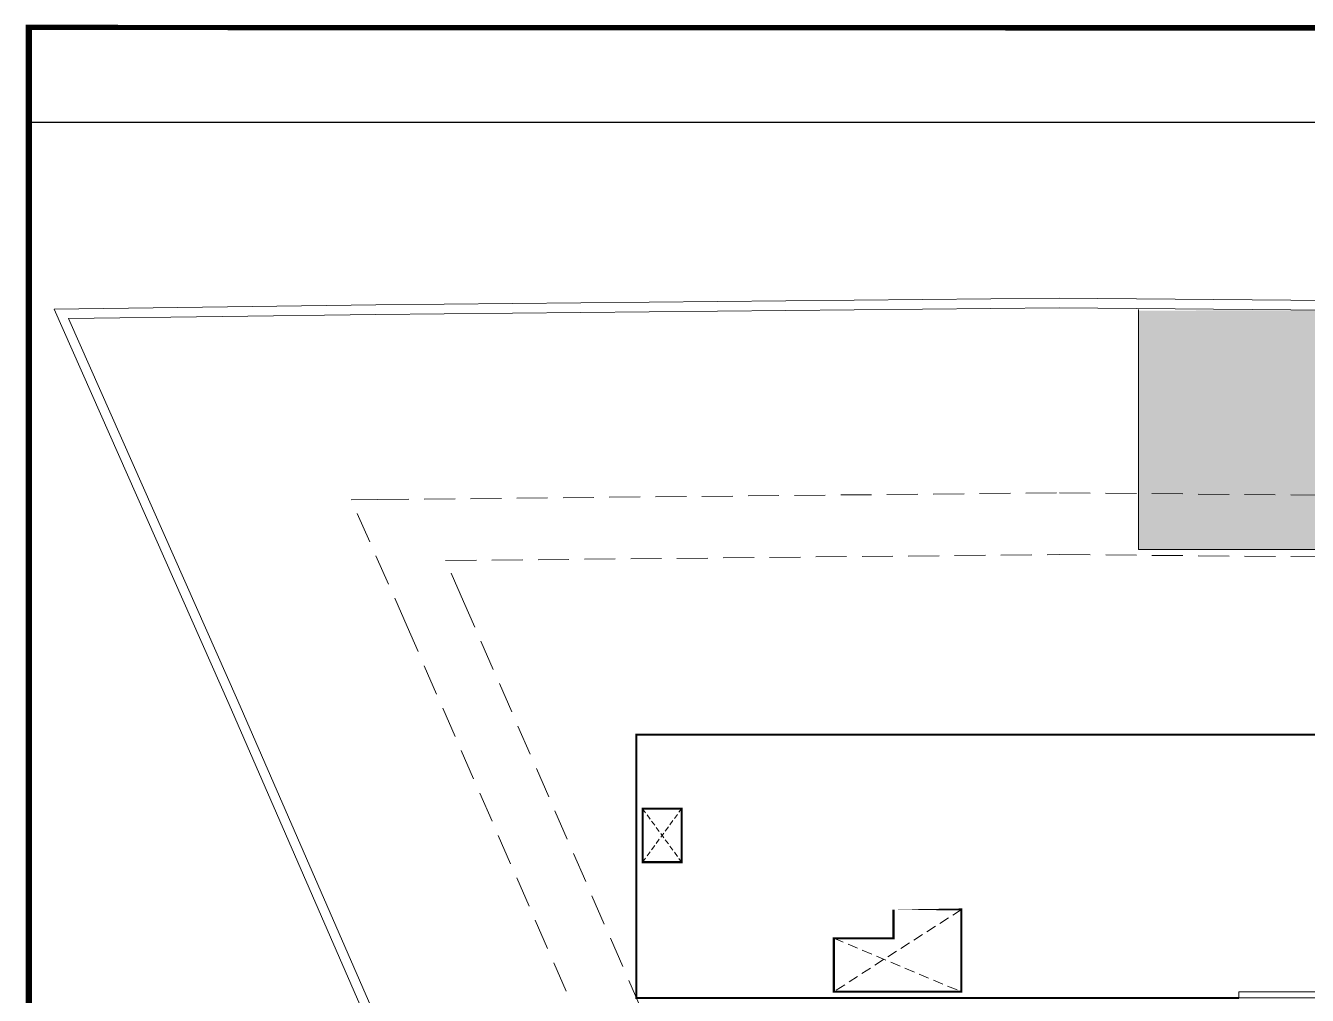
# Model space of a CAD drawing. Header units: inches. Extents: x 27644242 to 29005101, y -955243 to 216979.
# Drawn here: x 28689497 to 28720656, y -824741 to -801172 of the extents above; entities that cross this region are included whole.
import ezdxf

# ---------------------------------------------------------------- set-up
doc = ezdxf.new("R2010")
doc.units = ezdxf.units.IN
doc.header["$MEASUREMENT"] = 0
for name, pattern in [('01-Xref Col Podium Lvl-1$0$HIDDEN', [0.375, 0.25, -0.125]), ('DASHED2', [0.375, 0.25, -0.125]), ('HIDDEN', [0.375, 0.25, -0.125])]:
    doc.linetypes.add(name, pattern=pattern)
doc.layers.get('Defpoints').update_dxf_attribs({"color": 8})
for name, color, linetype, lineweight in [('AHC-A-DUCT', 14, 'HIDDEN', 5), ('ELEVATION', 40, 'Continuous', 13), ('RVA Site Boundary', 17, 'Continuous', 15), ('WALL', 7, 'Continuous', 20)]:
    doc.layers.add(name, color=color, linetype=linetype, lineweight=lineweight)
doc.layers.add('HATCH', color=9, linetype='Continuous')

msp = doc.modelspace()

# ---------------------------------------------------------------- hatches: boundary and pattern name
at = {"layer": 'HATCH', "ltscale": 500, "true_color": 0x1f7f00, "transparency": 33554508}
h = msp.add_hatch(color=86, dxfattribs=at)
h.dxf.hatch_style = 1
h.paths.add_polyline_path([(28779889.84878924, -821147.8890416635), (28786372.80866555, -819430.0440009534), (28789422.17884777, -818681.4083542805), (28792994.83357248, -817944.8349494407), (28793157.15560145, -817911.3163121947), (28793126.05552679, -817778.8119487932), (28790698.81821782, -808186.0544083782), (28767243.48830008, -808088.0794136175), (28742984.13938398, -808069.1039027586), (28728662.28131609, -808063.8055530674), (28716553.18117888, -808099.5167123155), (28716553.18117888, -813902.1228946815), (28773507.89614654, -813902.1228946815), (28773507.89614654, -822987.3342835439)])

# ---------------------------------------------------------------- linework, layer by layer
at = {"layer": 'AHC-A-DUCT', "ltscale": 500}
for p, q in [((28704493.88540031, -820203.5344624612), (28705443.88476741, -821503.0745936322)), ((28704493.88540031, -821503.0745936322), (28705443.88476741, -820203.5344624612))]:
    msp.add_line(p, q, dxfattribs=at)
at = {"layer": 'AHC-A-DUCT', "linetype": 'DASHED2', "ltscale": 1000}
for p, q in [((28712243.8849379, -822653.0736755303), (28709143.88477945, -824653.1816666578)), ((28709143.88479158, -823353.0736953933), (28712243.8849379, -824653.0744795203))]:
    msp.add_line(p, q, dxfattribs=at)
at = {"layer": 'Defpoints', "linetype": 'Continuous', "const_width": 154.4264220221692}
msp.add_lwpolyline([(28798160.52800938, -801249.244921484), (28798160.52800747, -875499.2449214542), (28689573.81142186, -875499.2449191445), (28689573.81142377, -801249.2449191818)], close=True, dxfattribs=at)
at = {"layer": 'Defpoints', "color": 6, "ltscale": 500}
msp.add_lwpolyline([(28689580.45461486, -851821.228513943), (28798167.17119952, -851821.228513943), (28798167.17119952, -803526.0324533742), (28689580.45461486, -803526.0324533742)], close=True, dxfattribs=at)
at = {"layer": 'ELEVATION', "ltscale": 500}
msp.add_lwpolyline([(28716553.18117888, -808073.4599723883), (28716553.18117888, -813902.1228946815), (28773507.89614654, -813902.1228946815), (28773507.89614654, -822913.3810114947)], dxfattribs=at)
at = {"layer": 'ELEVATION', "ltscale": 500, "const_width": 50}
for points in [[(28718992.31906798, -824803.0745094477), (28704343.88429227, -824803.0746706135), (28704343.88430377, -818403.0745600399), (28770193.87444858, -818402.8153292176), (28770176.36474216, -823403.0848110467), (28767791.04712849, -823403.0848110467), (28767791.04712849, -824803.0737615845), (28761941.05096101, -824803.0745826068)], [(28709143.88477945, -824653.0746217303), (28709143.88479158, -823353.0736953933), (28710593.88477246, -823353.0736953933), (28710593.88477248, -822653.0736754844), (28712243.8849379, -822653.0736755303), (28712243.8849379, -824653.0745965287), (28709143.88477945, -824653.0746217303)]]:
    msp.add_lwpolyline(points, dxfattribs=at)
msp.add_lwpolyline([(28705443.88476741, -821503.0745936322), (28704493.88540031, -821503.0745936322), (28704493.88540031, -820203.5344624612), (28705443.88476741, -820203.5344624612)], close=True, dxfattribs=at)
at = {"layer": 'RVA Site Boundary', "ltscale": 500}
for points in [[(28742304.78557467, -839068.4069684476), (28734332.78509767, -839794.0658485922), (28734049.91172722, -839854.0980590545), (28733451.43441876, -839995.9723366708), (28714532.93109516, -844973.1805530782), (28712893.07793156, -845438.7769568367), (28712617.92699612, -845516.2841248268), (28711491.96058241, -845778.2416324161), (28711137.17755162, -845859.88164217), (28707523.80793994, -846875.4349992208), (28707182.42537523, -847023.3036708988), (28706827.512569, -846201.3189928858), (28701891.2044833, -834768.7373822418), (28694440.78778215, -817673.7712529413), (28690189.54788165, -808064.0022467603), (28698006.81334148, -807961.3896729259), (28714624.73441373, -807796.6483754548), (28721195.21846814, -807855.8257986794), (28728661.98471227, -807833.8054276032), (28742984.27188898, -807839.1039360447)], [(28742304.78557467, -839068.4069684476), (28734332.78509767, -839794.0658485922), (28734049.91172722, -839854.0980590545), (28733451.43441876, -839995.9723366708), (28714532.93109516, -844973.1805530782), (28712893.07793156, -845438.7769568367), (28712617.92699612, -845516.2841248268), (28711491.96058241, -845778.2416324161), (28711137.17755162, -845859.88164217), (28707523.80793994, -846875.4349992208), (28707182.42537523, -847023.3036708988), (28706827.512569, -846201.3189928858), (28701891.2044833, -834768.7373822418), (28694440.78778215, -817673.7712529413), (28690189.54788165, -808064.0022467603), (28698006.81334148, -807961.3896729259), (28714624.73441373, -807796.6483754548), (28721195.21846814, -807855.8257986794), (28728661.98471227, -807833.8054276032), (28742984.27188898, -807839.1039360445)]]:
    msp.add_lwpolyline(points, dxfattribs=at)
at = {"layer": 'RVA Site Boundary', "color": 5, "ltscale": 500}
for points in [[(28742304.78557467, -839068.406968445), (28734332.78509767, -839794.0658485894), (28734049.91172722, -839854.0980590512), (28733451.43441876, -839995.972336669), (28714532.93109516, -844973.1805530754), (28712893.07793156, -845438.7769568344), (28712617.92699612, -845516.2841248256), (28711491.96058241, -845778.2416324136), (28711137.17755162, -845859.881642167), (28707523.80793994, -846875.4349992205), (28707182.42537523, -847023.3036708985), (28706827.512569, -846201.3189928834), (28701891.2044833, -834768.7373822411), (28694440.78778215, -817673.7712529381), (28690189.54788165, -808064.0022467603), (28698006.81334148, -807961.3896729243), (28714624.73441373, -807796.648375452), (28721195.21846814, -807855.8257986759), (28728661.98471227, -807833.8054276002), (28742984.27188898, -807839.1039360431)], [(28742287.80043238, -838839.00216461), (28734298.36590859, -839566.2479953456), (28733999.50416461, -839629.6733049983), (28733395.64012945, -839772.8245532692), (28714472.2561105, -844751.3168161253), (28712830.48707829, -845217.457184158), (28712560.65693561, -845293.4655399506), (28711440.11260107, -845554.1615939734), (28711080.24038969, -845636.9726877895), (28707446.63414381, -846658.2136395285), (28707302.30495111, -846720.7293278368), (28707038.67019399, -846110.1463138198), (28702102.2067346, -834677.2048548013), (28694651.38066741, -817581.2994359424), (28690540.76745743, -808289.4118111273), (28698009.46274776, -808191.3747096781), (28714624.83870457, -808026.658643137), (28721194.52187852, -808085.8288531872), (28728662.28131609, -808063.8055530675), (28742984.13938398, -808069.1039027586)]]:
    msp.add_lwpolyline(points, dxfattribs=at)
at = {"layer": 'RVA Site Boundary', "linetype": '01-Xref Col Podium Lvl-1$0$HIDDEN', "ltscale": 3000}
for points in [[(28741955.48243101, -834350.647306965), (28733624.94699171, -835108.9421710114), (28733013.26924398, -835238.7542039619), (28732304.01272988, -835406.8896606665), (28713285.13684527, -840410.5045714513), (28711605.8834288, -840887.2877182991), (28711440.1557516, -840933.9714880509), (28710425.69557363, -841169.9869291277), (28709966.2524389, -841275.7105369258), (28709865.10554431, -841304.1383147058), (28706230.51165127, -832886.35105705), (28698771.67624852, -815772.068233846), (28697412.45480974, -812699.5989400467), (28698061.29895964, -812691.0819504955), (28714626.87917756, -812526.859532624), (28721180.89295114, -812585.8886153647), (28728668.08443358, -812563.8080078613), (28742981.54706446, -812569.103251673)], [(28741844.70976389, -832854.5290210831), (28733400.47401942, -833623.1735628997), (28732684.52427044, -833775.1145036167), (28731940.13693002, -833951.5780297988), (28712889.43042353, -838963.56715656), (28711197.68221224, -839443.8978963643), (28711066.65535694, -839480.8068040842), (28710744.08908287, -839555.8522549581), (28707606.61329017, -832289.3997911336), (28700145.10810889, -815168.9911664808), (28699705.31609169, -814174.8577383559), (28714627.55933523, -814026.9264957865), (28721176.34997534, -814085.9085360905), (28728670.01880607, -814063.8088261257), (28742980.68295795, -814069.1030346446)]]:
    msp.add_lwpolyline(points, dxfattribs=at)
at = {"layer": 'WALL', "ltscale": 500}
msp.add_lwpolyline([(28718992.31906798, -824803.0745826068), (28724343.82109575, -824803.0745826068), (28724343.82109575, -824653.1117994296), (28718992.31906798, -824653.1117994296)], close=True, dxfattribs=at)

doc.saveas('drawing.dxf')
